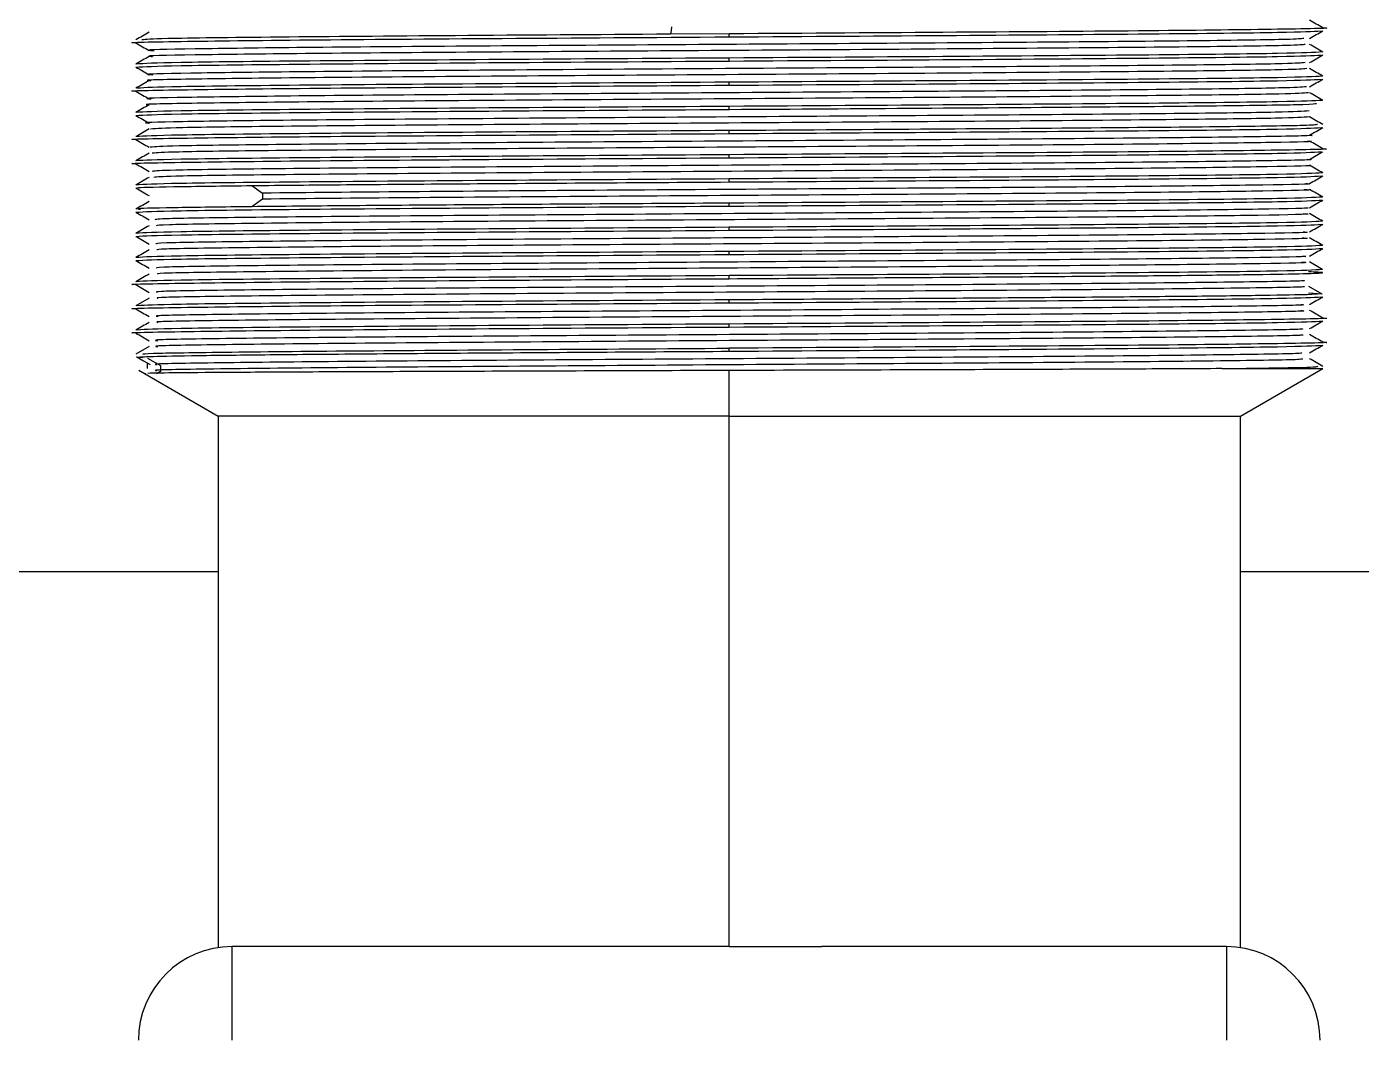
# Model space of a CAD drawing. Header units: millimetres. Extents: x 101 to 291, y 114 to 180.
# Drawn here: x 265.14 to 272.25, y 171.7 to 177.11 of the extents above; entities that cross this region are included whole.
import ezdxf

# ---------------------------------------------------------------- set-up
doc = ezdxf.new("R2010")
doc.units = ezdxf.units.MM

msp = doc.modelspace()

# ---------------------------------------------------------------- linework, layer by layer
at = {"color": 7, "linetype": 'Continuous', "lineweight": 25}
for p, q in [((268.8836, 177.069), (268.5696, 177.067)), ((268.8836, 177.0529), (268.8836, 177.069)), ((268.8836, 176.9239), (268.8836, 176.94)), ((268.8836, 176.7949), (268.8836, 176.811)), ((268.8836, 176.6659), (268.8836, 176.682)), ((268.8836, 176.5369), (268.8836, 176.553)), ((268.8836, 176.4079), (268.8836, 176.424)), ((266.3391, 176.2597), (266.3952, 176.2194)), ((268.8836, 176.2789), (268.8836, 176.295)), ((266.3952, 176.1871), (266.3391, 176.1468)), ((266.3953, 176.2194), (266.3953, 176.1871)), ((268.8836, 176.1499), (268.8836, 176.166)), ((268.8836, 176.0209), (268.8836, 176.037)), ((268.8836, 175.8919), (268.8836, 175.908)), ((268.8836, 175.7629), (268.8836, 175.779)), ((271.9718, 175.6867), (272.0454, 175.6822)), ((272.0442, 175.6809), (271.9734, 175.7218)), ((265.7906, 175.6585), (265.7197, 175.6176)), ((268.8836, 175.6339), (268.8836, 175.65)), ((268.8836, 175.5049), (268.8836, 175.521)), ((265.7904, 175.4005), (265.7196, 175.3596)), ((268.8836, 175.3759), (268.8836, 175.392)), ((265.7561, 175.3415), (265.7208, 175.3441)), ((265.7824, 175.3395), (265.8508, 175.2992)), ((265.735, 175.2745), (266.1586, 175.0299)), ((265.7658, 175.2572), (265.7723, 175.2569)), ((265.7824, 175.2831), (265.7824, 175.3119)), ((265.8508, 175.267), (265.8303, 175.2549)), ((265.8508, 175.2992), (265.8508, 175.267)), ((268.8836, 175.0299), (268.8836, 175.2731)), ((271.5096, 175.2831), (272.0472, 175.2831)), ((271.6086, 175.0299), (272.0472, 175.2831)), ((266.1586, 175.0299), (266.1586, 172.1942)), ((268.8836, 175.0299), (266.1586, 175.0299)), ((268.8836, 175.0299), (271.6086, 175.0299)), ((268.8836, 172.1999), (268.8836, 175.0299)), ((271.6086, 172.1942), (271.6086, 175.0299)), ((266.1586, 174.1999), (255.6086, 174.1999)), ((282.1586, 174.1999), (271.6086, 174.1999)), ((266.2336, 171.6999), (266.2336, 172.1999)), ((268.3904, 172.1999), (266.2336, 172.1999)), ((268.8836, 172.1999), (268.3904, 172.1999)), ((268.8836, 172.1999), (269.3768, 172.1999)), ((271.5336, 172.1999), (269.3768, 172.1999)), ((271.5336, 172.1999), (271.5336, 171.6999))]:
    msp.add_line(p, q, dxfattribs=at)
at = {"color": 7, "linetype": 'Continuous', "lineweight": 25, "flags": 128}
for points in [[(268.5765, 177.1072), (268.573, 177.0871), (268.5696, 177.0669)], [(265.7248, 175.3452), (265.7601, 175.3248), (265.7955, 175.3043)]]:
    msp.add_lwpolyline(points, dxfattribs=at)
at = {"color": 7, "linetype": 'Continuous', "lineweight": 25}
for centre, start, end in [((266.2336, 171.6999), 90, 180), ((271.5336, 171.6999), 0, 90)]:
    msp.add_arc(centre, 0.5, start, end, dxfattribs=at)
for points, knots in [([(272.0409, 177.1015), (272.043, 177.1014), (272.1273, 177.0986), (271.847, 177.0932), (271.1883, 177.0851), (270.1234, 177.0771), (269.2969, 177.0717), (268.8836, 177.069)], [0, 0, 0, 0, 0.006501, 0.254876, 0.50325, 0.751624, 1, 1, 1, 1]), ([(272.0478, 177.101), (272.0359, 177.1078), (272.0123, 177.1215), (271.9886, 177.1352), (271.9768, 177.142)], [0, 0, 0, 0, 0.499989, 1, 1, 1, 1]), ([(265.7275, 177.0204), (265.7249, 177.0205), (265.6399, 177.0232), (265.92, 177.0287), (266.579, 177.0367), (267.6438, 177.0448), (268.4703, 177.0502), (268.8836, 177.0529)], [0, 0, 0, 0, 0.007659, 0.255744, 0.50383, 0.751915, 1, 1, 1, 1]), ([(265.7905, 177.0775), (265.7787, 177.0707), (265.7551, 177.0571), (265.7316, 177.0435), (265.7198, 177.0367)], [0, 0, 0, 0, 0.499949, 1, 1, 1, 1]), ([(268.5696, 177.067), (268.1743, 177.0644), (267.3839, 177.0591), (266.4362, 177.0513), (265.8242, 177.044), (265.7744, 177.0392), (265.7517, 177.037)], [0, 0, 0, 0, 0.260823, 0.521648, 0.782471, 1, 1, 1, 1]), ([(271.9459, 177.0446), (271.932, 177.0427), (271.9005, 177.0384), (271.4107, 177.0317), (270.62, 177.0245), (269.6074, 177.0173), (268.5094, 177.0101), (267.4584, 177.0029), (266.5716, 176.9957), (265.9987, 176.9886), (265.7462, 176.9833), (265.8084, 176.9805), (265.8179, 176.9801)], [0, 0, 0, 0, 0.088219, 0.199698, 0.311176, 0.422654, 0.534132, 0.645609, 0.757088, 0.868565, 0.980043, 1, 1, 1, 1]), ([(268.8836, 177.0529), (269.2982, 177.0556), (270.1274, 177.0609), (271.1725, 177.069), (271.8983, 177.077), (271.9928, 177.0823), (272.0393, 177.0849)], [0, 0, 0, 0, 0.25206, 0.504117, 0.756175, 1, 1, 1, 1]), ([(271.9767, 177.0443), (271.9885, 177.0511), (272.0121, 177.0648), (272.0357, 177.0784), (272.0475, 177.0852)], [0, 0, 0, 0, 0.500011, 1, 1, 1, 1]), ([(265.7199, 177.0207), (265.7317, 177.0139), (265.7552, 177.0003), (265.7788, 176.9867), (265.7906, 176.9799)], [0, 0, 0, 0, 0.5000509, 1, 1, 1, 1]), ([(271.9541, 177.0128), (271.9399, 177.0107), (271.909, 177.0063), (271.4117, 176.9994), (270.6198, 176.9922), (269.6075, 176.985), (268.5094, 176.9778), (267.4586, 176.9706), (266.5709, 176.9635), (266.0013, 176.9563), (265.7478, 176.9512), (265.8034, 176.9485), (265.809, 176.9483)], [0, 0, 0, 0, 0.095592, 0.207071, 0.31855, 0.430029, 0.541506, 0.652984, 0.764462, 0.87594, 0.987418, 1, 1, 1, 1]), ([(272.0471, 176.9722), (271.9996, 176.9696), (271.9045, 176.9642), (271.1729, 176.9561), (270.1273, 176.9481), (269.2982, 176.9427), (268.8836, 176.94)], [0, 0, 0, 0, 0.249949, 0.499966, 0.749982, 1, 1, 1, 1]), ([(268.8836, 176.9239), (269.2982, 176.9266), (270.1274, 176.9319), (271.1725, 176.94), (271.8986, 176.948), (271.9932, 176.9533), (272.0398, 176.9559)], [0, 0, 0, 0, 0.251946, 0.50389, 0.755835, 1, 1, 1, 1]), ([(271.9767, 176.9154), (271.9885, 176.9222), (272.0121, 176.9358), (272.0356, 176.9494), (272.0474, 176.9562)], [0, 0, 0, 0, 0.499989, 1, 1, 1, 1]), ([(272.0475, 176.9721), (272.0357, 176.979), (272.0122, 176.9926), (271.9886, 177.0062), (271.9768, 177.013)], [0, 0, 0, 0, 0.500011, 1, 1, 1, 1]), ([(265.7198, 176.8917), (265.7316, 176.8849), (265.7552, 176.8713), (265.7787, 176.8576), (265.7905, 176.8508)], [0, 0, 0, 0, 0.500011, 1, 1, 1, 1]), ([(265.7906, 176.9485), (265.7788, 176.9417), (265.7552, 176.9281), (265.7316, 176.9145), (265.7199, 176.9077)], [0, 0, 0, 0, 0.499989, 1, 1, 1, 1]), ([(268.8836, 176.94), (268.4691, 176.9373), (267.64, 176.9319), (266.5943, 176.9239), (265.8627, 176.9158), (265.7676, 176.9104), (265.7201, 176.9077)], [0, 0, 0, 0, 0.250011, 0.500023, 0.750034, 1, 1, 1, 1]), ([(265.7201, 176.8916), (265.7677, 176.8943), (265.8628, 176.8997), (266.5943, 176.9078), (267.64, 176.9158), (268.4691, 176.9212), (268.8836, 176.9239)], [0, 0, 0, 0, 0.24995, 0.499967, 0.749983, 1, 1, 1, 1]), ([(271.953, 176.9156), (271.9329, 176.9135), (271.8891, 176.9091), (271.3749, 176.9023), (270.5688, 176.8951), (269.5482, 176.8879), (268.449, 176.8807), (267.4045, 176.8735), (266.5299, 176.8663), (265.9775, 176.8592), (265.739, 176.8541), (265.8036, 176.8514), (265.8107, 176.8511)], [0, 0, 0, 0, 0.0945677, 0.2060099, 0.3174522, 0.4288945, 0.5403351, 0.651776, 0.7632158, 0.8746549, 0.9860933, 1, 1, 1, 1]), ([(265.7905, 176.8195), (265.7787, 176.8127), (265.7551, 176.7991), (265.7316, 176.7855), (265.7198, 176.7787)], [0, 0, 0, 0, 0.5, 1, 1, 1, 1]), ([(271.9625, 176.8838), (271.9417, 176.8816), (271.898, 176.877), (271.3758, 176.87), (270.5686, 176.8628), (269.5483, 176.8556), (268.449, 176.8484), (267.4047, 176.8413), (266.529, 176.8341), (265.9803, 176.8269), (265.7399, 176.8219), (265.7973, 176.8194), (265.8005, 176.8193)], [0, 0, 0, 0, 0.101946, 0.213388, 0.324829, 0.436271, 0.547711, 0.659151, 0.77059, 0.882028, 0.993466, 1, 1, 1, 1]), ([(272.0471, 176.8432), (271.9996, 176.8406), (271.9045, 176.8352), (271.1729, 176.8271), (270.1273, 176.8191), (269.2982, 176.8137), (268.8836, 176.811)], [0, 0, 0, 0, 0.249949, 0.499966, 0.749982, 1, 1, 1, 1]), ([(268.8836, 176.7949), (269.2982, 176.7976), (270.1274, 176.8029), (271.1725, 176.811), (271.8988, 176.819), (271.9934, 176.8243), (272.04, 176.8269)], [0, 0, 0, 0, 0.251875, 0.503748, 0.755622, 1, 1, 1, 1]), ([(271.9766, 176.7864), (271.9884, 176.7932), (272.012, 176.8068), (272.0356, 176.8204), (272.0474, 176.8272)], [0, 0, 0, 0, 0.500028, 1, 1, 1, 1]), ([(272.0475, 176.8432), (272.0357, 176.85), (272.0121, 176.8636), (271.9886, 176.8772), (271.9768, 176.884)], [0, 0, 0, 0, 0.500011, 1, 1, 1, 1]), ([(265.7273, 176.7624), (265.7248, 176.7625), (265.6399, 176.7652), (265.92, 176.7707), (266.579, 176.7787), (267.6438, 176.7868), (268.4703, 176.7922), (268.8836, 176.7949)], [0, 0, 0, 0, 0.007486, 0.255615, 0.503743, 0.751871, 1, 1, 1, 1]), ([(265.7197, 176.7627), (265.7315, 176.7559), (265.7551, 176.7423), (265.7787, 176.7287), (265.7905, 176.7219)], [0, 0, 0, 0, 0.500011, 1, 1, 1, 1]), ([(268.8836, 176.811), (268.469, 176.8083), (267.6399, 176.8029), (266.5947, 176.7949), (265.8679, 176.7869), (265.7733, 176.7816), (265.7266, 176.779)], [0, 0, 0, 0, 0.251719, 0.503437, 0.755156, 1, 1, 1, 1]), ([(271.9718, 176.7548), (271.9436, 176.7525), (271.8864, 176.7477), (271.3387, 176.7406), (270.5166, 176.7334), (269.4888, 176.7262), (268.3888, 176.7191), (267.3515, 176.7119), (266.4879, 176.7047), (265.9612, 176.6973), (265.7314, 176.6931), (265.7903, 176.6903), (265.7905, 176.6903)], [0, 0, 0, 0, 0.108214, 0.219654, 0.331094, 0.442536, 0.553977, 0.66542, 0.776863, 0.888306, 0.99975, 1, 1, 1, 1]), ([(271.9609, 176.7866), (271.9339, 176.7844), (271.877, 176.7799), (271.3379, 176.7729), (270.5168, 176.7657), (269.4887, 176.7585), (268.3889, 176.7513), (267.3513, 176.7441), (266.489, 176.737), (265.9577, 176.7298), (265.732, 176.7248), (265.7978, 176.7223), (265.802, 176.7221)], [0, 0, 0, 0, 0.100849, 0.212293, 0.323738, 0.435184, 0.546631, 0.658077, 0.769525, 0.880973, 0.992421, 1, 1, 1, 1]), ([(272.0474, 176.7142), (272.0356, 176.721), (272.012, 176.7346), (271.9884, 176.7482), (271.9767, 176.755)], [0, 0, 0, 0, 0.499989, 1, 1, 1, 1]), ([(265.7904, 176.6905), (265.7787, 176.6837), (265.7551, 176.6701), (265.7315, 176.6565), (265.7197, 176.6497)], [0, 0, 0, 0, 0.500011, 1, 1, 1, 1]), ([(268.8836, 176.682), (268.4691, 176.6793), (267.64, 176.6739), (266.5943, 176.6659), (265.8627, 176.6578), (265.7676, 176.6524), (265.7201, 176.6498)], [0, 0, 0, 0, 0.250011, 0.500023, 0.750034, 1, 1, 1, 1]), ([(272.0471, 176.7142), (271.9996, 176.7116), (271.9045, 176.7062), (271.1729, 176.6981), (270.1273, 176.6901), (269.2982, 176.6847), (268.8836, 176.682)], [0, 0, 0, 0, 0.249949, 0.499966, 0.749982, 1, 1, 1, 1]), ([(268.8836, 176.6659), (269.2294, 176.6681), (269.921, 176.6726), (270.8504, 176.6793), (271.559, 176.6861), (271.9847, 176.6922), (272.0059, 176.6962), (272.015, 176.6979)], [0, 0, 0, 0, 0.210612, 0.421224, 0.631836, 0.842447, 1, 1, 1, 1]), ([(265.7196, 176.6338), (265.7314, 176.627), (265.7551, 176.6133), (265.7787, 176.5997), (265.7905, 176.5929)], [0, 0, 0, 0, 0.5, 1, 1, 1, 1]), ([(265.7201, 176.6336), (265.7677, 176.6363), (265.8628, 176.6417), (266.5943, 176.6497), (267.64, 176.6578), (268.4691, 176.6632), (268.8836, 176.6659)], [0, 0, 0, 0, 0.24995, 0.499967, 0.749983, 1, 1, 1, 1]), ([(271.9757, 176.6578), (271.9402, 176.6554), (271.8691, 176.6507), (271.3003, 176.6435), (270.4641, 176.6363), (269.429, 176.6291), (268.3287, 176.6219), (267.2985, 176.6147), (266.4489, 176.6076), (265.9392, 176.6004), (265.7254, 176.5955), (265.7917, 176.5931), (265.7926, 176.5931)], [0, 0, 0, 0, 0.110067, 0.221125, 0.332183, 0.443241, 0.5543, 0.665357, 0.776414, 0.88747, 0.998526, 1, 1, 1, 1]), ([(271.9774, 176.6256), (271.9417, 176.6232), (271.8705, 176.6184), (271.3005, 176.6112), (270.4642, 176.604), (269.4287, 176.5968), (268.3296, 176.5897), (267.2951, 176.5825), (266.4616, 176.5753), (265.9007, 176.5682), (265.832, 176.5635), (265.7985, 176.5612)], [0, 0, 0, 0, 0.111696, 0.223393, 0.33509, 0.446788, 0.558485, 0.670181, 0.781877, 0.893572, 1, 1, 1, 1]), ([(272.0477, 176.5851), (272.0359, 176.5919), (272.0122, 176.6055), (271.9886, 176.6192), (271.9768, 176.626)], [0, 0, 0, 0, 0.499961, 1, 1, 1, 1]), ([(265.7267, 176.5044), (265.7245, 176.5045), (265.6399, 176.5073), (265.9202, 176.5127), (266.579, 176.5208), (267.6438, 176.5288), (268.4703, 176.5342), (268.8836, 176.5369)], [0, 0, 0, 0, 0.006911, 0.255184, 0.503456, 0.751728, 1, 1, 1, 1]), ([(265.7905, 176.5615), (265.7787, 176.5547), (265.7551, 176.541), (265.7314, 176.5274), (265.7196, 176.5206)], [0, 0, 0, 0, 0.5, 1, 1, 1, 1]), ([(268.8836, 176.553), (268.4691, 176.5503), (267.64, 176.5449), (266.5943, 176.5369), (265.8627, 176.5288), (265.7676, 176.5234), (265.7201, 176.5208)], [0, 0, 0, 0, 0.250011, 0.500023, 0.750034, 1, 1, 1, 1]), ([(272.0189, 176.5853), (272.0098, 176.5835), (271.9892, 176.5795), (271.5595, 176.5732), (270.8503, 176.5665), (269.921, 176.5597), (269.2294, 176.5552), (268.8836, 176.553)], [0, 0, 0, 0, 0.164659, 0.373494, 0.582329, 0.791164, 1, 1, 1, 1]), ([(268.8836, 176.5369), (269.2982, 176.5396), (270.1274, 176.5449), (271.1725, 176.553), (271.8991, 176.561), (271.9937, 176.5663), (272.0403, 176.5689)], [0, 0, 0, 0, 0.251795, 0.503588, 0.755382, 1, 1, 1, 1]), ([(271.9767, 176.5284), (271.9885, 176.5352), (272.0121, 176.5488), (272.0358, 176.5625), (272.0476, 176.5693)], [0, 0, 0, 0, 0.5, 1, 1, 1, 1]), ([(265.7195, 176.5048), (265.7313, 176.498), (265.755, 176.4843), (265.7786, 176.4707), (265.7904, 176.4639)], [0, 0, 0, 0, 0.5000394, 1, 1, 1, 1]), ([(271.975, 176.5286), (271.9756, 176.5285), (272.0339, 176.5262), (271.8034, 176.5213), (271.2731, 176.5141), (270.4079, 176.5069), (269.3696, 176.4997), (268.2697, 176.4925), (267.243, 176.4854), (266.4231, 176.4782), (265.8793, 176.4711), (265.8241, 176.4664), (265.7971, 176.4641)], [0, 0, 0, 0, 0.001175, 0.112632, 0.22409, 0.335548, 0.447007, 0.558467, 0.669927, 0.781388, 0.892849, 1, 1, 1, 1]), ([(271.9638, 176.4968), (271.9685, 176.4966), (272.0342, 176.494), (271.8067, 176.489), (271.2723, 176.4818), (270.4082, 176.4746), (269.3695, 176.4674), (268.2698, 176.4603), (267.2427, 176.4531), (266.4238, 176.4459), (265.8886, 176.4389), (265.8336, 176.4344), (265.8077, 176.4323)], [0, 0, 0, 0, 0.008542, 0.12, 0.231459, 0.342918, 0.454378, 0.565839, 0.6773, 0.788762, 0.900225, 1, 1, 1, 1]), ([(272.0476, 176.4561), (272.0357, 176.4629), (272.0121, 176.4765), (271.9885, 176.4902), (271.9767, 176.497)], [0, 0, 0, 0, 0.5, 1, 1, 1, 1]), ([(265.7266, 176.3754), (265.7243, 176.3755), (265.6399, 176.3782), (265.9202, 176.3837), (266.5789, 176.3917), (267.6438, 176.3998), (268.4703, 176.4052), (268.8836, 176.4079)], [0, 0, 0, 0, 0.006734, 0.255051, 0.503367, 0.751684, 1, 1, 1, 1]), ([(265.7905, 176.4325), (265.7787, 176.4257), (265.755, 176.4121), (265.7314, 176.3984), (265.7196, 176.3916)], [0, 0, 0, 0, 0.5000394, 1, 1, 1, 1]), ([(268.8836, 176.424), (268.4691, 176.4213), (267.64, 176.4159), (266.5943, 176.4079), (265.8627, 176.3998), (265.7676, 176.3944), (265.7201, 176.3917)], [0, 0, 0, 0, 0.250011, 0.500023, 0.750034, 1, 1, 1, 1]), ([(271.9656, 176.3996), (271.9691, 176.3994), (272.0261, 176.3969), (271.7837, 176.3919), (271.232, 176.3847), (270.3545, 176.3775), (269.3094, 176.3703), (268.2102, 176.3631), (267.1912, 176.356), (266.3863, 176.3488), (265.8678, 176.3418), (265.8261, 176.3372), (265.8063, 176.3351)], [0, 0, 0, 0, 0.007224, 0.118703, 0.230182, 0.341661, 0.453139, 0.564617, 0.676095, 0.787572, 0.89905, 1, 1, 1, 1]), ([(272.0398, 176.4565), (272.0423, 176.4564), (272.1273, 176.4537), (271.8473, 176.4482), (271.1882, 176.4401), (270.1234, 176.4321), (269.2969, 176.4267), (268.8836, 176.424)], [0, 0, 0, 0, 0.007608, 0.255706, 0.503804, 0.751901, 1, 1, 1, 1]), ([(268.8836, 176.4079), (269.2982, 176.4106), (270.1274, 176.4159), (271.1725, 176.424), (271.899, 176.432), (271.9936, 176.4373), (272.0402, 176.4399)], [0, 0, 0, 0, 0.251832, 0.503663, 0.755494, 1, 1, 1, 1]), ([(271.9767, 176.3994), (271.9885, 176.4062), (272.0121, 176.4198), (272.0358, 176.4335), (272.0476, 176.4403)], [0, 0, 0, 0, 0.500039, 1, 1, 1, 1]), ([(265.7196, 176.3758), (265.7314, 176.369), (265.7551, 176.3554), (265.7787, 176.3417), (265.7905, 176.3349)], [0, 0, 0, 0, 0.5000394, 1, 1, 1, 1]), ([(271.9557, 176.3677), (271.9632, 176.3674), (272.0272, 176.3647), (271.7867, 176.3596), (271.2313, 176.3524), (270.3548, 176.3452), (269.3093, 176.3381), (268.2103, 176.3309), (267.1909, 176.3237), (266.3871, 176.3165), (265.8766, 176.3097), (265.8347, 176.3053), (265.8155, 176.3033)], [0, 0, 0, 0, 0.014603, 0.126082, 0.237561, 0.349039, 0.460517, 0.571995, 0.683472, 0.79495, 0.906427, 1, 1, 1, 1]), ([(272.0471, 176.3272), (271.9996, 176.3246), (271.9045, 176.3192), (271.1729, 176.3111), (270.1273, 176.3031), (269.2982, 176.2977), (268.8836, 176.295)], [0, 0, 0, 0, 0.249949, 0.499966, 0.749982, 1, 1, 1, 1]), ([(272.0476, 176.3271), (272.0357, 176.3339), (272.0121, 176.3475), (271.9885, 176.3612), (271.9766, 176.368)], [0, 0, 0, 0, 0.5, 1, 1, 1, 1]), ([(265.7195, 176.2468), (265.7313, 176.24), (265.7549, 176.2264), (265.7786, 176.2127), (265.7904, 176.2059)], [0, 0, 0, 0, 0.5, 1, 1, 1, 1]), ([(265.7905, 176.3035), (265.7787, 176.2967), (265.7551, 176.2831), (265.7315, 176.2694), (265.7196, 176.2626)], [0, 0, 0, 0, 0.5, 1, 1, 1, 1]), ([(268.8836, 176.295), (268.4691, 176.2923), (267.64, 176.2869), (266.5943, 176.2789), (265.8627, 176.2708), (265.7676, 176.2654), (265.7201, 176.2627)], [0, 0, 0, 0, 0.250011, 0.500023, 0.750034, 1, 1, 1, 1]), ([(265.7455, 176.2466), (265.7384, 176.2472), (265.7079, 176.2497), (265.8866, 176.254), (266.1882, 176.2578), (266.3391, 176.2597)], [0, 0, 0, 0, 0.132447, 0.566224, 1, 1, 1, 1]), ([(266.3391, 176.2597), (266.4989, 176.2613), (266.8185, 176.2645), (267.4472, 176.2693), (268.1441, 176.2741), (268.6371, 176.2773), (268.8836, 176.2789)], [0, 0, 0, 0, 0.2500011, 0.5000009, 0.7500001, 1, 1, 1, 1]), ([(271.9569, 176.2706), (271.963, 176.2703), (272.0184, 176.2676), (271.7629, 176.2625), (271.1902, 176.2553), (270.301, 176.2481), (269.2481, 176.2409), (268.1542, 176.2338), (267.1278, 176.2266), (266.6395, 176.2218), (266.3953, 176.2194)], [0, 0, 0, 0, 0.017154, 0.157562, 0.297969, 0.438377, 0.578783, 0.71919, 0.859595, 1, 1, 1, 1]), ([(268.8836, 176.2789), (269.2982, 176.2816), (270.1273, 176.2869), (271.1726, 176.295), (271.8994, 176.303), (271.994, 176.3083), (272.0407, 176.3109)], [0, 0, 0, 0, 0.251697, 0.503393, 0.755089, 1, 1, 1, 1]), ([(271.9768, 176.2704), (271.9886, 176.2772), (272.0123, 176.2909), (272.0359, 176.3045), (272.0477, 176.3113)], [0, 0, 0, 0, 0.499961, 1, 1, 1, 1]), ([(265.7905, 176.1745), (265.7787, 176.1677), (265.755, 176.1541), (265.7314, 176.1404), (265.7196, 176.1336)], [0, 0, 0, 0, 0.500039, 1, 1, 1, 1]), ([(271.9484, 176.2388), (271.9582, 176.2383), (272.0202, 176.2355), (271.7655, 176.2302), (271.1895, 176.223), (270.3012, 176.2158), (269.2481, 176.2087), (268.1542, 176.2015), (267.1278, 176.1943), (266.6394, 176.1895), (266.3952, 176.1871)], [0, 0, 0, 0, 0.026204, 0.165319, 0.304434, 0.443548, 0.582662, 0.721776, 0.860888, 1, 1, 1, 1]), ([(272.0471, 176.1982), (271.9996, 176.1956), (271.9045, 176.1902), (271.1729, 176.1821), (270.1273, 176.1741), (269.2982, 176.1687), (268.8836, 176.166)], [0, 0, 0, 0, 0.249949, 0.499966, 0.749982, 1, 1, 1, 1]), ([(268.8836, 176.1499), (269.2982, 176.1526), (270.1273, 176.1579), (271.173, 176.166), (271.9045, 176.1741), (271.9996, 176.1794), (272.0471, 176.1821)], [0, 0, 0, 0, 0.250013, 0.500023, 0.750034, 1, 1, 1, 1]), ([(272.0476, 176.1981), (272.0358, 176.2049), (272.0122, 176.2186), (271.9885, 176.2322), (271.9767, 176.239)], [0, 0, 0, 0, 0.5, 1, 1, 1, 1]), ([(271.9767, 176.1414), (271.9885, 176.1482), (272.0121, 176.1618), (272.0358, 176.1755), (272.0476, 176.1823)], [0, 0, 0, 0, 0.499989, 1, 1, 1, 1]), ([(265.7196, 176.1178), (265.7314, 176.111), (265.755, 176.0974), (265.7787, 176.0837), (265.7905, 176.0769)], [0, 0, 0, 0, 0.499972, 1, 1, 1, 1]), ([(265.7201, 176.1176), (265.7677, 176.1203), (265.8628, 176.1257), (266.5943, 176.1338), (267.64, 176.1418), (268.4691, 176.1472), (268.8836, 176.1499)], [0, 0, 0, 0, 0.24995, 0.499967, 0.749983, 1, 1, 1, 1]), ([(266.3391, 176.1468), (266.1882, 176.1449), (265.8866, 176.1411), (265.7079, 176.1368), (265.7384, 176.1343), (265.7455, 176.1338)], [0, 0, 0, 0, 0.433753, 0.867507, 1, 1, 1, 1]), ([(271.9497, 176.1416), (271.9576, 176.1411), (272.0103, 176.1383), (271.7404, 176.1331), (271.1475, 176.1259), (270.2462, 176.1187), (269.1884, 176.1115), (268.092, 176.1044), (267.0893, 176.0972), (266.3155, 176.09), (265.8457, 176.0833), (265.8286, 176.079), (265.8211, 176.0771)], [0, 0, 0, 0, 0.019677, 0.131152, 0.242626, 0.3541, 0.465573, 0.577046, 0.688518, 0.79999, 0.911461, 1, 1, 1, 1]), ([(271.9425, 176.1098), (271.954, 176.1092), (272.0127, 176.1062), (271.7428, 176.1008), (271.1469, 176.0936), (270.2464, 176.0864), (269.1883, 176.0793), (268.0921, 176.0721), (267.089, 176.0649), (266.3164, 176.0577), (265.8535, 176.0512), (265.8352, 176.047), (265.8275, 176.0453)], [0, 0, 0, 0, 0.027058, 0.138532, 0.250006, 0.361479, 0.472951, 0.584423, 0.695894, 0.807366, 0.918836, 1, 1, 1, 1]), ([(268.8836, 176.166), (268.6371, 176.1644), (268.1441, 176.1612), (267.4472, 176.1564), (266.8185, 176.1516), (266.4989, 176.1484), (266.3391, 176.1468)], [0, 0, 0, 0, 0.25, 0.499999, 0.749999, 1, 1, 1, 1]), ([(272.0475, 176.0691), (272.0357, 176.0759), (272.0121, 176.0895), (271.9884, 176.1032), (271.9766, 176.11)], [0, 0, 0, 0, 0.500039, 1, 1, 1, 1]), ([(265.7905, 176.0455), (265.7787, 176.0387), (265.7551, 176.0251), (265.7315, 176.0114), (265.7196, 176.0046)], [0, 0, 0, 0, 0.500028, 1, 1, 1, 1]), ([(268.8836, 176.037), (268.4691, 176.0343), (267.64, 176.0289), (266.5943, 176.0209), (265.8627, 176.0128), (265.7676, 176.0074), (265.7201, 176.0047)], [0, 0, 0, 0, 0.250011, 0.500023, 0.750034, 1, 1, 1, 1]), ([(272.0471, 176.0692), (271.9996, 176.0666), (271.9045, 176.0612), (271.1729, 176.0531), (270.1273, 176.0451), (269.2982, 176.0397), (268.8836, 176.037)], [0, 0, 0, 0, 0.249949, 0.499966, 0.749982, 1, 1, 1, 1]), ([(268.8836, 176.0209), (269.2982, 176.0236), (270.1273, 176.0289), (271.1726, 176.037), (271.8996, 176.045), (271.9943, 176.0503), (272.041, 176.0529)], [0, 0, 0, 0, 0.251605, 0.503208, 0.754811, 1, 1, 1, 1]), ([(271.9768, 176.0124), (271.9886, 176.0192), (272.0123, 176.0329), (272.0359, 176.0465), (272.0477, 176.0533)], [0, 0, 0, 0, 0.500039, 1, 1, 1, 1]), ([(265.7196, 175.9888), (265.7315, 175.982), (265.7551, 175.9684), (265.7787, 175.9547), (265.7906, 175.9479)], [0, 0, 0, 0, 0.500039, 1, 1, 1, 1]), ([(265.7201, 175.9886), (265.7677, 175.9913), (265.8628, 175.9967), (266.5943, 176.0047), (267.64, 176.0128), (268.4691, 176.0182), (268.8836, 176.0209)], [0, 0, 0, 0, 0.24995, 0.499967, 0.749983, 1, 1, 1, 1]), ([(271.9433, 176.0126), (271.9527, 176.012), (272.0022, 176.0091), (271.717, 176.0037), (271.1041, 175.9965), (270.1913, 175.9893), (269.1278, 175.9821), (268.0333, 175.975), (267.0393, 175.9678), (266.2815, 175.9606), (265.8349, 175.954), (265.829, 175.9498), (265.8265, 175.9481)], [0, 0, 0, 0, 0.026122, 0.1375528, 0.2489838, 0.360415, 0.4718465, 0.5832776, 0.6947086, 0.8061389, 0.9175684, 1, 1, 1, 1]), ([(271.9375, 175.9808), (271.9502, 175.9801), (272.0052, 175.9769), (271.7191, 175.9714), (271.1036, 175.9642), (270.1915, 175.9571), (269.1277, 175.9499), (268.0334, 175.9427), (267.039, 175.9355), (266.2825, 175.9283), (265.8422, 175.9219), (265.8346, 175.9179), (265.8316, 175.9163)], [0, 0, 0, 0, 0.033477, 0.144905, 0.256334, 0.367763, 0.479193, 0.590621, 0.70205, 0.813478, 0.924905, 1, 1, 1, 1]), ([(272.0476, 175.9401), (272.0358, 175.9469), (272.0121, 175.9606), (271.9885, 175.9742), (271.9767, 175.981)], [0, 0, 0, 0, 0.4999605, 1, 1, 1, 1]), ([(265.7906, 175.9165), (265.7788, 175.9097), (265.7552, 175.8961), (265.7315, 175.8824), (265.7197, 175.8756)], [0, 0, 0, 0, 0.500039, 1, 1, 1, 1]), ([(268.8836, 175.908), (268.4691, 175.9053), (267.64, 175.8999), (266.5943, 175.8919), (265.8627, 175.8838), (265.7676, 175.8784), (265.7201, 175.8758)], [0, 0, 0, 0, 0.250011, 0.500023, 0.750034, 1, 1, 1, 1]), ([(265.7201, 175.8596), (265.7677, 175.8623), (265.8628, 175.8677), (266.5943, 175.8757), (267.64, 175.8838), (268.4691, 175.8892), (268.8836, 175.8919)], [0, 0, 0, 0, 0.24995, 0.499967, 0.749983, 1, 1, 1, 1]), ([(272.0471, 175.9402), (271.9996, 175.9376), (271.9045, 175.9322), (271.1729, 175.9241), (270.1273, 175.9161), (269.2982, 175.9107), (268.8836, 175.908)], [0, 0, 0, 0, 0.249949, 0.499966, 0.749982, 1, 1, 1, 1]), ([(268.8836, 175.8919), (269.2982, 175.8946), (270.1273, 175.8999), (271.173, 175.908), (271.9045, 175.9161), (271.9996, 175.9214), (272.0471, 175.9241)], [0, 0, 0, 0, 0.250013, 0.500023, 0.750034, 1, 1, 1, 1]), ([(271.9768, 175.8834), (271.9886, 175.8902), (272.0123, 175.9039), (272.0359, 175.9175), (272.0477, 175.9243)], [0, 0, 0, 0, 0.500039, 1, 1, 1, 1]), ([(265.7196, 175.8598), (265.7314, 175.853), (265.755, 175.8394), (265.7786, 175.8257), (265.7905, 175.8189)], [0, 0, 0, 0, 0.499949, 1, 1, 1, 1]), ([(271.9382, 175.8836), (271.9483, 175.8829), (271.9935, 175.8798), (271.692, 175.8743), (271.0598, 175.8671), (270.1358, 175.8599), (269.0671, 175.8528), (267.975, 175.8456), (266.99, 175.8384), (266.2487, 175.8312), (265.8249, 175.8248), (265.8293, 175.8207), (265.831, 175.8191)], [0, 0, 0, 0, 0.032269, 0.143726, 0.255183, 0.366639, 0.478098, 0.589556, 0.701015, 0.812476, 0.923936, 1, 1, 1, 1]), ([(271.9338, 175.8518), (271.9469, 175.8509), (271.9972, 175.8477), (271.6939, 175.842), (271.0593, 175.8348), (270.136, 175.8277), (269.067, 175.8205), (267.9751, 175.8133), (266.9897, 175.8061), (266.2498, 175.7989), (265.8317, 175.7926), (265.8339, 175.7888), (265.8347, 175.7873)], [0, 0, 0, 0, 0.039578, 0.151032, 0.262486, 0.373941, 0.485397, 0.596853, 0.70831, 0.819768, 0.931226, 1, 1, 1, 1]), ([(272.0477, 175.8111), (272.0358, 175.8179), (272.0122, 175.8316), (271.9886, 175.8452), (271.9767, 175.852)], [0, 0, 0, 0, 0.499989, 1, 1, 1, 1]), ([(265.7267, 175.7304), (265.7244, 175.7305), (265.6399, 175.7333), (265.9202, 175.7387), (266.579, 175.7467), (267.6438, 175.7548), (268.4703, 175.7602), (268.8836, 175.7629)], [0, 0, 0, 0, 0.006836, 0.255127, 0.503418, 0.751709, 1, 1, 1, 1]), ([(265.7906, 175.7875), (265.7788, 175.7807), (265.7551, 175.7671), (265.7315, 175.7534), (265.7197, 175.7466)], [0, 0, 0, 0, 0.499972, 1, 1, 1, 1]), ([(268.8836, 175.779), (268.4691, 175.7763), (267.64, 175.7709), (266.5943, 175.7629), (265.8627, 175.7548), (265.7676, 175.7494), (265.7201, 175.7468)], [0, 0, 0, 0, 0.250011, 0.500023, 0.750034, 1, 1, 1, 1]), ([(271.9403, 175.7537), (271.946, 175.7532), (271.9773, 175.7502), (271.6621, 175.7449), (271.0159, 175.7377), (270.0796, 175.7305), (269.0063, 175.7234), (267.9169, 175.7162), (266.9414, 175.709), (266.2168, 175.7018), (265.8148, 175.6955), (265.8288, 175.6916), (265.8342, 175.6901)], [0, 0, 0, 0, 0.024759, 0.137776, 0.250793, 0.363812, 0.476831, 0.58985, 0.702869, 0.815888, 0.928906, 1, 1, 1, 1]), ([(272.0471, 175.8112), (271.9996, 175.8086), (271.9045, 175.8032), (271.1729, 175.7951), (270.1273, 175.7871), (269.2982, 175.7817), (268.8836, 175.779)], [0, 0, 0, 0, 0.249949, 0.499966, 0.749982, 1, 1, 1, 1]), ([(268.8836, 175.7629), (269.1195, 175.7644), (269.5913, 175.7675), (270.2636, 175.7721), (270.8673, 175.7767), (271.3719, 175.7812), (271.7533, 175.7858), (271.9888, 175.7904), (272.0806, 175.795), (272.0081, 175.7981), (271.9718, 175.7996)], [0, 0, 0, 0, 0.125001, 0.25, 0.375, 0.5, 0.625, 0.75, 0.875, 1, 1, 1, 1]), ([(265.7197, 175.7308), (265.7315, 175.724), (265.7551, 175.7103), (265.7788, 175.6967), (265.7906, 175.6899)], [0, 0, 0, 0, 0.500011, 1, 1, 1, 1]), ([(271.9396, 175.7215), (271.9458, 175.721), (271.9783, 175.718), (271.6627, 175.7126), (271.0158, 175.7055), (270.0797, 175.6983), (269.0063, 175.6911), (267.917, 175.6839), (266.941, 175.6767), (266.2179, 175.6695), (265.821, 175.6634), (265.8324, 175.6596), (265.8365, 175.6583)], [0, 0, 0, 0, 0.026726, 0.140369, 0.254014, 0.367659, 0.481304, 0.59495, 0.708596, 0.822241, 0.935886, 1, 1, 1, 1]), ([(272.0312, 175.6813), (272.017, 175.68), (271.9852, 175.6773), (271.7499, 175.673), (271.3728, 175.6684), (270.867, 175.6638), (270.2637, 175.6592), (269.5912, 175.6546), (269.1195, 175.6515), (268.8836, 175.65)], [0, 0, 0, 0, 0.118389, 0.265324, 0.412259, 0.559194, 0.706129, 0.853064, 1, 1, 1, 1]), ([(265.7264, 175.6014), (265.7242, 175.6015), (265.6399, 175.6042), (265.9203, 175.6097), (266.5789, 175.6177), (267.6438, 175.6258), (268.4703, 175.6312), (268.8836, 175.6339)], [0, 0, 0, 0, 0.006566, 0.254925, 0.503283, 0.751641, 1, 1, 1, 1]), ([(268.8836, 175.65), (268.469, 175.6473), (267.6399, 175.6419), (266.5947, 175.6339), (265.8684, 175.6259), (265.7738, 175.6206), (265.7272, 175.618)], [0, 0, 0, 0, 0.251876, 0.503752, 0.755628, 1, 1, 1, 1]), ([(271.9317, 175.6256), (271.9414, 175.6246), (271.9756, 175.6213), (271.6386, 175.6155), (270.9691, 175.6083), (270.0235, 175.6012), (268.9454, 175.594), (267.8594, 175.5868), (266.8935, 175.5796), (266.1861, 175.5724), (265.8055, 175.5662), (265.8281, 175.5625), (265.8364, 175.5611)], [0, 0, 0, 0, 0.0444998, 0.1559609, 0.267422, 0.3788838, 0.4903454, 0.6018083, 0.7132711, 0.8247345, 0.936199, 1, 1, 1, 1]), ([(268.8836, 175.6339), (269.2982, 175.6366), (270.1273, 175.6419), (271.1726, 175.65), (271.8994, 175.658), (271.994, 175.6633), (272.0407, 175.6659)], [0, 0, 0, 0, 0.251701, 0.503401, 0.7551, 1, 1, 1, 1]), ([(271.9768, 175.6254), (271.9886, 175.6322), (272.0122, 175.6458), (272.0359, 175.6595), (272.0477, 175.6663)], [0, 0, 0, 0, 0.500028, 1, 1, 1, 1]), ([(265.7196, 175.6018), (265.7314, 175.595), (265.7551, 175.5813), (265.7787, 175.5677), (265.7905, 175.5609)], [0, 0, 0, 0, 0.499989, 1, 1, 1, 1]), ([(271.93, 175.5938), (271.9421, 175.5927), (271.9803, 175.5891), (271.6402, 175.5832), (270.9687, 175.5761), (270.0236, 175.5689), (268.9453, 175.5617), (267.8595, 175.5545), (266.8931, 175.5473), (266.1874, 175.5401), (265.8111, 175.5341), (265.8307, 175.5305), (265.8374, 175.5293)], [0, 0, 0, 0, 0.0516936, 0.1631509, 0.2746087, 0.3860668, 0.4975251, 0.608984, 0.7204437, 0.8319037, 0.9433647, 1, 1, 1, 1]), ([(272.04, 175.5535), (272.0424, 175.5534), (272.1274, 175.5506), (271.8472, 175.5452), (271.1882, 175.5371), (270.1234, 175.5291), (269.2969, 175.5237), (268.8836, 175.521)], [0, 0, 0, 0, 0.007444, 0.255583, 0.503722, 0.75186, 1, 1, 1, 1]), ([(268.8836, 175.5049), (269.2982, 175.5076), (270.1273, 175.5129), (271.173, 175.521), (271.9045, 175.5291), (271.9996, 175.5344), (272.0471, 175.5371)], [0, 0, 0, 0, 0.250013, 0.500023, 0.750034, 1, 1, 1, 1]), ([(271.9767, 175.4964), (271.9885, 175.5032), (272.0121, 175.5168), (272.0357, 175.5305), (272.0475, 175.5373)], [0, 0, 0, 0, 0.499989, 1, 1, 1, 1]), ([(272.0477, 175.5531), (272.0358, 175.5599), (272.0122, 175.5736), (271.9886, 175.5872), (271.9768, 175.594)], [0, 0, 0, 0, 0.4999492, 1, 1, 1, 1]), ([(265.7269, 175.4724), (265.7246, 175.4725), (265.6399, 175.4752), (265.9202, 175.4807), (266.579, 175.4887), (267.6438, 175.4968), (268.4703, 175.5022), (268.8836, 175.5049)], [0, 0, 0, 0, 0.007068, 0.255302, 0.503535, 0.751767, 1, 1, 1, 1]), ([(265.7196, 175.4728), (265.7314, 175.466), (265.755, 175.4523), (265.7786, 175.4387), (265.7904, 175.4319)], [0, 0, 0, 0, 0.500034, 1, 1, 1, 1]), ([(265.7906, 175.5295), (265.7788, 175.5227), (265.7551, 175.5091), (265.7315, 175.4954), (265.7197, 175.4886)], [0, 0, 0, 0, 0.5, 1, 1, 1, 1]), ([(268.8836, 175.521), (268.469, 175.5183), (267.6399, 175.5129), (266.5947, 175.5049), (265.8685, 175.4969), (265.7739, 175.4916), (265.7274, 175.489)], [0, 0, 0, 0, 0.25191, 0.503821, 0.755731, 1, 1, 1, 1]), ([(271.9302, 175.4966), (271.9388, 175.4955), (271.9662, 175.492), (271.6102, 175.4861), (270.9226, 175.4789), (269.9666, 175.4718), (268.8845, 175.4646), (267.8021, 175.4574), (266.8464, 175.4502), (266.1565, 175.443), (265.7962, 175.437), (265.8269, 175.4333), (265.8374, 175.4321)], [0, 0, 0, 0, 0.050454, 0.161916, 0.273377, 0.384838, 0.496297, 0.607757, 0.719216, 0.830674, 0.942133, 1, 1, 1, 1]), ([(271.93, 175.4648), (271.9405, 175.4635), (271.9714, 175.4599), (271.6117, 175.4539), (270.9223, 175.4467), (269.9668, 175.4395), (268.8845, 175.4323), (267.8022, 175.4251), (266.8461, 175.4179), (266.1571, 175.4107), (265.7988, 175.4048), (265.8277, 175.4012), (265.8372, 175.4)], [0, 0, 0, 0, 0.057389, 0.168459, 0.279528, 0.390597, 0.501665, 0.612733, 0.7238, 0.834866, 0.945933, 1, 1, 1, 1]), ([(272.0476, 175.4241), (272.0358, 175.4309), (272.0121, 175.4445), (271.9885, 175.4582), (271.9767, 175.465)], [0, 0, 0, 0, 0.499989, 1, 1, 1, 1]), ([(265.7566, 175.36), (265.7617, 175.3616), (265.7742, 175.3655), (266.1899, 175.3716), (266.8984, 175.3784), (267.8355, 175.3852), (268.5342, 175.3897), (268.8836, 175.392)], [0, 0, 0, 0, 0.149125, 0.361844, 0.574562, 0.787282, 1, 1, 1, 1]), ([(272.0405, 175.4245), (272.0428, 175.4244), (272.1273, 175.4216), (271.847, 175.4162), (271.1883, 175.4081), (270.1234, 175.4001), (269.2969, 175.3947), (268.8836, 175.392)], [0, 0, 0, 0, 0.006873, 0.255155, 0.503436, 0.751717, 1, 1, 1, 1]), ([(268.8836, 175.3759), (269.2982, 175.3786), (270.1273, 175.3839), (271.173, 175.392), (271.9045, 175.4001), (271.9996, 175.4054), (272.0471, 175.4081)], [0, 0, 0, 0, 0.250013, 0.500023, 0.750034, 1, 1, 1, 1]), ([(271.9767, 175.3674), (271.9885, 175.3742), (272.0121, 175.3878), (272.0357, 175.4015), (272.0475, 175.4083)], [0, 0, 0, 0, 0.5, 1, 1, 1, 1]), ([(265.7359, 175.3448), (265.7535, 175.3461), (265.7922, 175.3489), (266.0351, 175.3532), (266.4149, 175.3577), (266.9192, 175.3622), (267.5181, 175.3668), (268.1838, 175.3713), (268.6504, 175.3744), (268.8836, 175.3759)], [0, 0, 0, 0, 0.122418, 0.268682, 0.414946, 0.56121, 0.707474, 0.853737, 1, 1, 1, 1]), ([(271.9299, 175.3676), (271.9366, 175.3664), (271.9566, 175.3627), (271.5808, 175.3567), (270.8755, 175.3495), (269.9095, 175.3424), (268.8236, 175.3352), (267.7456, 175.328), (266.7984, 175.3208), (266.1332, 175.3136), (265.8012, 175.3082), (265.8267, 175.3052), (265.832, 175.3045)], [0, 0, 0, 0, 0.057971, 0.171968, 0.285965, 0.399963, 0.513961, 0.627959, 0.741956, 0.855952, 0.969948, 1, 1, 1, 1]), ([(271.9309, 175.3358), (271.9393, 175.3344), (271.9623, 175.3306), (271.5821, 175.3245), (270.8752, 175.3173), (269.9096, 175.3101), (268.8235, 175.3029), (267.7457, 175.2957), (266.7982, 175.2885), (266.1336, 175.2813), (265.8022, 175.2759), (265.8267, 175.2729), (265.8316, 175.2724)], [0, 0, 0, 0, 0.064941, 0.178312, 0.291684, 0.405056, 0.518428, 0.6318, 0.745172, 0.858542, 0.971912, 1, 1, 1, 1]), ([(272.0475, 175.2951), (272.0357, 175.3019), (272.0121, 175.3155), (271.9885, 175.3292), (271.9767, 175.336)], [0, 0, 0, 0, 0.500039, 1, 1, 1, 1]), ([(268.8836, 175.2731), (268.6519, 175.2723), (268.1887, 175.2708), (267.5291, 175.2685), (266.9374, 175.2662), (266.4407, 175.264), (266.0689, 175.2617), (265.8355, 175.2596), (265.8001, 175.2582), (265.7846, 175.2576)], [0, 0, 0, 0, 0.147936, 0.295689, 0.443255, 0.590637, 0.737834, 0.884845, 1, 1, 1, 1]), ([(271.5096, 175.2831), (271.3494, 175.2823), (271.0292, 175.2806), (270.3805, 175.2781), (269.6555, 175.2756), (269.1408, 175.2739), (268.8836, 175.2731)], [0, 0, 0, 0, 0.250517, 0.50069, 0.750517, 1, 1, 1, 1]), ([(271.5096, 175.2831), (271.6838, 175.2854), (272.0007, 175.2895), (272.0149, 175.2936), (272.0213, 175.2955)], [0, 0, 0, 0, 0.549933, 1, 1, 1, 1])]:
    msp.add_open_spline(points, degree=3, knots=knots, dxfattribs=at)

doc.saveas('drawing.dxf')
